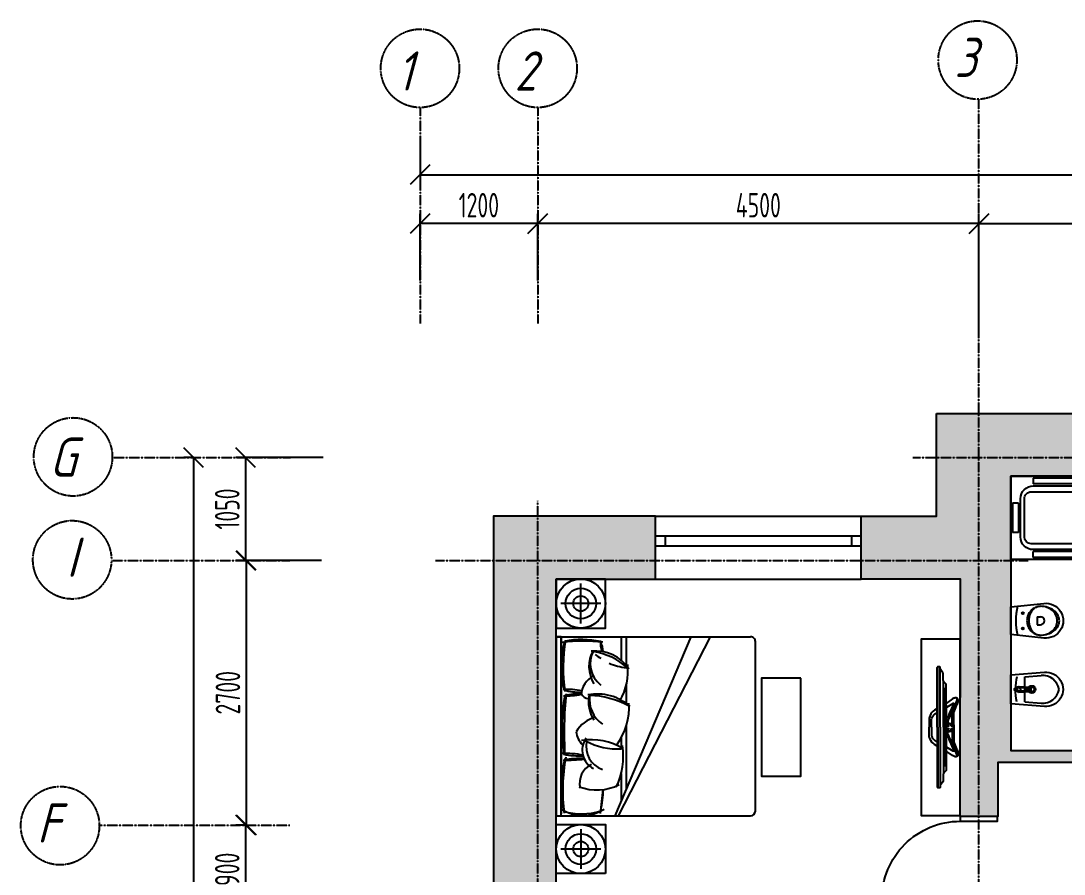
# Model space of a CAD drawing. Header units: millimetres. Extents: x 74752 to 193506, y -83124 to -13126.
# Drawn here: x 138939 to 149579, y -65936 to -57232 of the extents above; entities that cross this region are included whole.
import ezdxf

# ---------------------------------------------------------------- set-up
doc = ezdxf.new("R2010")
doc.units = ezdxf.units.MM
doc.linetypes.add('CENTER2', pattern=[1.125, 0.75, -0.125, 0.125, -0.125])
for name, color, linetype in [('axis', 40, 'CENTER2'), ('dim1', 4, 'Continuous'), ('door_dwgmodels.com', 250, 'Continuous'), ('dwgmodels.com', 250, 'Continuous'), ('furniture _san', 36, 'Continuous'), ('hatches', 8, 'Continuous'), ('sanitary', 144, 'Continuous'), ('wall', 5, 'Continuous'), ('Windows', 4, 'Continuous')]:
    doc.layers.add(name, color=color, linetype=linetype)
doc.styles.add('ESKD', font='eskd.shx', dxfattribs={"oblique": 15})
doc.styles.add('РАЗМЕР', font='eskd.shx', dxfattribs={"width": 0.8, "height": 250})
doc.dimstyles.new('ISO-26', dxfattribs={"dimscale": 100, "dimtxt": 250, "dimasz": 2, "dimexe": 1, "dimexo": 0, "dimtad": 1, "dimdec": 0, "dimdsep": 46, "dimtxsty": 'РАЗМЕР', "dimblk1": 'OBLIQUE', "dimblk2": 'OBLIQUE', "dimsah": 1, "dimcen": 2.5, "dimadec": 1, "dimazin": 0, "dimtfac": 1, "dimtdec": 0, "dimtmove": 0, "dimatfit": 3, "dimldrblk": 'OBLIQUE', "dimfxl": 1, "dimarcsym": 0})

# ---------------------------------------------------------------- blocks, each defined once
blk = doc.blocks.new('_OBLIQUE')
at = {"color": 0, "linetype": 'ByBlock'}
blk.add_line((-0.5, -0.5), (0.5, 0.5), dxfattribs=at)
blk = doc.blocks.new('*D66')
at = {"layer": 'Defpoints', "color": 0, "transparency": 16777216}
for p in [(155960, -59301), (155960, -60110, 1), (148710, -60470, 1)]:
    blk.add_point(p, dxfattribs=at)
at = {"layer": 'dim1', "color": 0, "lineweight": -2, "transparency": 16777216}
for p, q in [((148710, -60470), (148710, -59201)), ((155960, -60110), (155960, -59201)), ((148710, -59301), (155960, -59301))]:
    blk.add_line(p, q, dxfattribs=at)
at = {"layer": 'dim1', "color": 0, "lineweight": -2, "transparency": 16777216, "xscale": 200, "yscale": 200, "zscale": 200, "rotation": 180}
blk.add_blockref('_OBLIQUE', (148710, -59301), dxfattribs=at)
at = {"layer": 'dim1', "color": 0, "lineweight": -2, "transparency": 16777216, "xscale": 200, "yscale": 200, "zscale": 200}
blk.add_blockref('_OBLIQUE', (155960, -59301), dxfattribs=at)
at = {"layer": 'dim1', "color": 0, "transparency": 16777216, "insert": (152335, -59113), "char_height": 250, "attachment_point": 5, "style": 'РАЗМЕР'}
blk.add_mtext('7250', dxfattribs=at)
blk = doc.blocks.new('*D68')
at = {"layer": 'Defpoints', "color": 0, "transparency": 16777216}
for p in [(141232, -61687), (142023, -61687, 1), (142005, -62737, 1)]:
    blk.add_point(p, dxfattribs=at)
at = {"layer": 'dim1', "color": 0, "lineweight": -2, "transparency": 16777216}
for p, q in [((142023, -61687), (141132, -61687)), ((141232, -62737), (141232, -61687)), ((142005, -62737), (141132, -62737))]:
    blk.add_line(p, q, dxfattribs=at)
at = {"layer": 'dim1', "color": 0, "lineweight": -2, "transparency": 16777216, "xscale": 200, "yscale": 200, "zscale": 200}
for p, rotation in [((141232, -61687), 90), ((141232, -62737), 270)]:
    blk.add_blockref('_OBLIQUE', p, dxfattribs=dict(at, rotation=rotation))
at = {"layer": 'dim1', "color": 0, "transparency": 16777216, "insert": (141044, -62212), "char_height": 250, "attachment_point": 5, "rotation": 90, "style": 'РАЗМЕР'}
blk.add_mtext('1050', dxfattribs=at)
blk = doc.blocks.new('*D74')
at = {"layer": 'Defpoints', "color": 0, "transparency": 16777216}
for p in [(141232, -65436, 1), (141232, -65436), (141232, -66337, 1)]:
    blk.add_point(p, dxfattribs=at)
at = {"layer": 'dim1', "color": 0, "lineweight": -2, "transparency": 16777216}
for p, q in [((141232, -65436), (141132, -65436)), ((141232, -66337), (141232, -65436)), ((141232, -66337), (141132, -66337))]:
    blk.add_line(p, q, dxfattribs=at)
at = {"layer": 'dim1', "color": 0, "lineweight": -2, "transparency": 16777216, "xscale": 200, "yscale": 200, "zscale": 200}
for p, rotation in [((141232, -65436), 90), ((141232, -66337), 270)]:
    blk.add_blockref('_OBLIQUE', p, dxfattribs=dict(at, rotation=rotation))
at = {"layer": 'dim1', "color": 0, "transparency": 16777216, "insert": (141044, -65887), "char_height": 250, "attachment_point": 5, "rotation": 90, "style": 'РАЗМЕР'}
blk.add_mtext('900', dxfattribs=at)
blk = doc.blocks.new('*D75')
at = {"layer": 'Defpoints', "color": 0, "transparency": 16777216}
for p in [(141239, -62737), (141239, -62737), (141239, -65436, 1)]:
    blk.add_point(p, dxfattribs=at)
at = {"layer": 'dim1', "color": 0, "lineweight": -2, "transparency": 16777216}
for p, q in [((141239, -62737), (141139, -62737)), ((141239, -65436), (141239, -62737)), ((141239, -65436), (141139, -65436))]:
    blk.add_line(p, q, dxfattribs=at)
at = {"layer": 'dim1', "color": 0, "lineweight": -2, "transparency": 16777216, "xscale": 200, "yscale": 200, "zscale": 200}
for p, rotation in [((141239, -62737), 90), ((141239, -65436), 270)]:
    blk.add_blockref('_OBLIQUE', p, dxfattribs=dict(at, rotation=rotation))
at = {"layer": 'dim1', "color": 0, "transparency": 16777216, "insert": (141051, -64086), "char_height": 250, "attachment_point": 5, "rotation": 90, "style": 'РАЗМЕР'}
blk.add_mtext('2700', dxfattribs=at)
blk = doc.blocks.new('*D77')
at = {"layer": 'Defpoints', "color": 0, "transparency": 16777216}
for p in [(140702, -61687, 1), (140702, -61687), (141356, -80497, 1)]:
    blk.add_point(p, dxfattribs=at)
at = {"layer": 'dim1', "color": 0, "lineweight": -2, "transparency": 16777216}
for p, q in [((140702, -61687), (140602, -61687)), ((140702, -80497), (140702, -61687)), ((141356, -80497), (140602, -80497))]:
    blk.add_line(p, q, dxfattribs=at)
at = {"layer": 'dim1', "color": 0, "lineweight": -2, "transparency": 16777216, "xscale": 200, "yscale": 200, "zscale": 200}
for p, rotation in [((140702, -61687), 90), ((140702, -80497), 270)]:
    blk.add_blockref('_OBLIQUE', p, dxfattribs=dict(at, rotation=rotation))
at = {"layer": 'dim1', "color": 0, "transparency": 16777216, "insert": (140514, -71092), "char_height": 250, "attachment_point": 5, "rotation": 90, "style": 'РАЗМЕР'}
blk.add_mtext('18810', dxfattribs=at)
blk = doc.blocks.new('*D79')
at = {"layer": 'Defpoints', "color": 0, "transparency": 16777216}
for p in [(144210, -59301), (144210, -59881, 1), (148710, -59881, 1)]:
    blk.add_point(p, dxfattribs=at)
at = {"layer": 'dim1', "color": 0, "lineweight": -2, "transparency": 16777216}
for p, q in [((144210, -59881), (144210, -59201)), ((148710, -59881), (148710, -59201)), ((148710, -59301), (144210, -59301))]:
    blk.add_line(p, q, dxfattribs=at)
at = {"layer": 'dim1', "color": 0, "lineweight": -2, "transparency": 16777216, "xscale": 200, "yscale": 200, "zscale": 200, "rotation": 180}
blk.add_blockref('_OBLIQUE', (144210, -59301), dxfattribs=at)
at = {"layer": 'dim1', "color": 0, "lineweight": -2, "transparency": 16777216, "xscale": 200, "yscale": 200, "zscale": 200}
blk.add_blockref('_OBLIQUE', (148710, -59301), dxfattribs=at)
at = {"layer": 'dim1', "color": 0, "transparency": 16777216, "insert": (146460, -59113), "char_height": 250, "attachment_point": 5, "style": 'РАЗМЕР'}
blk.add_mtext('4500', dxfattribs=at)
blk = doc.blocks.new('*D80')
at = {"layer": 'Defpoints', "color": 0, "transparency": 16777216}
for p in [(143010, -59301), (143010, -59881, 1), (144210, -59881, 1)]:
    blk.add_point(p, dxfattribs=at)
at = {"layer": 'dim1', "color": 0, "lineweight": -2, "transparency": 16777216}
for p, q in [((143010, -59881), (143010, -59201)), ((144210, -59881), (144210, -59201)), ((144210, -59301), (143010, -59301))]:
    blk.add_line(p, q, dxfattribs=at)
at = {"layer": 'dim1', "color": 0, "lineweight": -2, "transparency": 16777216, "xscale": 200, "yscale": 200, "zscale": 200, "rotation": 180}
blk.add_blockref('_OBLIQUE', (143010, -59301), dxfattribs=at)
at = {"layer": 'dim1', "color": 0, "lineweight": -2, "transparency": 16777216, "xscale": 200, "yscale": 200, "zscale": 200}
blk.add_blockref('_OBLIQUE', (144210, -59301), dxfattribs=at)
at = {"layer": 'dim1', "color": 0, "transparency": 16777216, "insert": (143610, -59113), "char_height": 250, "attachment_point": 5, "style": 'РАЗМЕР'}
blk.add_mtext('1200', dxfattribs=at)
blk = doc.blocks.new('*D81')
at = {"layer": 'Defpoints', "color": 0, "transparency": 16777216}
for p in [(143010, -58482, 1), (191330, -58482, 1), (191330, -58802)]:
    blk.add_point(p, dxfattribs=at)
at = {"layer": 'dim1', "color": 0, "lineweight": -2, "transparency": 16777216}
for p, q in [((143010, -58482), (143010, -58902)), ((191330, -58482), (191330, -58902)), ((143010, -58802), (191330, -58802))]:
    blk.add_line(p, q, dxfattribs=at)
at = {"layer": 'dim1', "color": 0, "lineweight": -2, "transparency": 16777216, "xscale": 200, "yscale": 200, "zscale": 200, "rotation": 180}
blk.add_blockref('_OBLIQUE', (143010, -58802), dxfattribs=at)
at = {"layer": 'dim1', "color": 0, "lineweight": -2, "transparency": 16777216, "xscale": 200, "yscale": 200, "zscale": 200}
blk.add_blockref('_OBLIQUE', (191330, -58802), dxfattribs=at)
at = {"layer": 'dim1', "color": 0, "transparency": 16777216, "insert": (167170, -58615), "char_height": 250, "attachment_point": 5, "style": 'РАЗМЕР'}
blk.add_mtext('48020', dxfattribs=at)
blk = doc.blocks.new('*U89')
at = {"color": 0}
for p, q in [((0, 0), (-2100, 0)), ((0, -100), (-2100, -100)), ((-2000, 0), (-2000, -100)), ((-100, 0), (-100, -100))]:
    blk.add_line(p, q, dxfattribs=at)
blk = doc.blocks.new('bed 043_dwgmodels.com')
at = {"color": 0}
for p, q in [((-914, 0), (-914, -1980)), ((914, 0), (914, -1980)), ((-1252, -453), (-1252, -47)), ((-893, -53), (914, -53)), ((1252, -453), (1252, -47)), ((-1048, -250), (-1455, -250)), ((1048, -250), (1455, -250)), ((-914, -601), (914, -1374)), ((-914, -634), (914, -1571)), ((-768, -663), (-481, -663)), ((-648, -714), (2, -714)), ((-217, -663), (-117, -663)), ((234, -714), (425, -714)), ((620, -714), (914, -714)), ((673, -663), (914, -663)), ((-864, -2030), (864, -2030))]:
    blk.add_line(p, q, dxfattribs=at)
for points in [[(-1502, -500), (-1502, 0), (-1002, 0), (-1002, -500)], [(-914, -48), (914, -48), (914, 0), (-914, 0)], [(1502, -500), (1502, 0), (1002, 0), (1002, -500)], [(491, -2493), (491, -2093), (-509, -2093), (-509, -2493)]]:
    blk.add_lwpolyline(points, close=True, dxfattribs=at)
for centre, radius in [((-1252, -250), 250), ((1252, -250), 250), ((-1252, -250), 156), ((1252, -250), 156), ((-1252, -250), 77.4), ((1252, -250), 77.4)]:
    blk.add_circle(centre, radius, dxfattribs=at)
for centre, radius, start, end in [((-522, -270), 389, 147.51, 213.8336), ((-231, -258), 662, 163.9263, 197.1409), ((-646, -1801), 1736, 79.0487, 97.9408), ((-621, -1471), 1417, 78.5793, 100.0172), ((2568, -63), 2913, 180.1063, 184.3854), ((-1832, -279), 1505, 359.9394, 7.5533), ((732, -265), 1035, 169.5301, 180.3869), ((-1223, -92), 946, 349.1351, 2.0447), ((-57, -4045), 3965, 84.3658, 93.3969), ((-15, -2157), 2098, 80.934, 97.4266), ((1049, -102), 738, 177.8261, 191.8211), ((-665, -271), 997, 0.9919, 10.6945), ((1082, -265), 736, 165.3434, 179.2809), ((588, -1930), 1859, 81.0226, 97.1964), ((-370, -109), 746, 348.3689, 3.123), ((608, -1010), 961, 74.3851, 104.3191), ((-1045, -279), 1913, 354.0935, 6.4707), ((13, -262), 872, 347.3175, 11.7435), ((-30, -419), 219, 96.8992, 136.0421), ((-219, -481), 323, 15.4018, 59.7122), ((-136, -413), 513, 159.3026, 206.5026), ((-580, -447), 210, 24.7523, 103.9192), ((-205, -551), 248, 78.0413, 160.8342), ((-244, -472), 208, 54.1671, 153.8421), ((429, -618), 659, 151.0456, 184.1497), ((-762, -358), 625, 328.6542, 9.1977), ((372, -336), 89.9, 114.1567, 175.8974), ((304, -489), 237, 28.1996, 86.5061), ((279, -655), 318, 83.5607, 144.2853), ((254, -689), 361, 78.4081, 122.0077), ((-187, -416), 516, 319.1339, 10.5299), ((-573, -312), 889, 331.605, 358.1749), ((640, -624), 278, 61.8876, 141.8707), ((611, -678), 345, 61.6404, 121.3345), ((371, -405), 397, 302.3262, 7), ((104, -278), 665, 317.3201, 351.4624), ((1188, -778), 594, 139.9508, 146.951), ((-1844, -10448), 10046, 83.1424, 84.5476), ((-606, 771), 1251, 258.1169, 268.2497), ((729, -107), 372, 275.0174, 291.2748), ((882, -940), 492, 90.7851, 103.9629), ((-311, 24), 707, 243.96, 279.3474), ((188, -113), 629, 233.2201, 274.4972), ((1188, -778), 594, 156.2982, 173.8539), ((571, -94), 637, 240.9467, 275.467), ((-864, -1980), 50, 180, 270), ((864, -1980), 50, 270, 0)]:
    blk.add_arc(centre, radius, start, end, dxfattribs=at)
blk = doc.blocks.new('*U98')
at = {"color": 0, "linetype": 'ByBlock', "ltscale": 10}
blk.add_lwpolyline([(-50, 0), (-50, 800, 0.414214), (-850, 0)], format="xyb", dxfattribs=at)
at = {"color": 0}
for points in [[(-900, 0), (-850, 0), (-850, -380), (-900, -380)], [(-50, 0), (0, 0), (0, -380), (-50, -380)]]:
    blk.add_lwpolyline(points, close=True, dxfattribs=at)
blk = doc.blocks.new('tv table23')
at = {"color": 0}
blk.add_lwpolyline([(0, -900), (400, -900), (400, 900), (0, 900), (0, -900)], dxfattribs=at)
blk = doc.blocks.new('dwgmodels.com_LG-55-la6208-4 top')
at = {"layer": 'dwgmodels.com', "color": 0}
for p, q in [((0, 0), (-139, 0)), ((0, 0), (139, 0)), ((0, -105), (-473, -105)), ((0, -77), (-432, -77)), ((0, -89), (-389, -89)), ((0, -77), (432, -77)), ((0, -89), (389, -89)), ((0, -105), (473, -105)), ((0, -163), (-616, -163)), ((0, -140), (-613, -140)), ((0, -168), (-609, -168)), ((0, -140), (613, -140)), ((0, -163), (616, -163)), ((0, -168), (609, -168))]:
    blk.add_line(p, q, dxfattribs=at)
for points in [[(-139, 0, -0.087489), (-151, 2, -0.012567), (-221, 29, 0.010337), (-258, 44, 0.091985), (-266, 46, 0.050664), (-280, 44, 0.157379), (-293, 37), (-300, 25, 0.203619), (-301, 14)], [(-301, 14, 0.03963), (-289, -12), (-244, -77)], [(-300, 25), (-296, 30, -0.176327), (-288, 34, -0.124023), (-276, 33), (-156, -15, -0.043017), (-146, -20, 0.007168), (-119, -37, 0.035791), (-88, -52, 0.053078), (-45, -64), (-38, -64)], [(-297, 23), (-294, 28, -0.176327), (-288, 31, -0.122846), (-277, 30), (-158, -18, -0.043017), (-147, -23, 0.007168), (-120, -39, 0.035791), (-89, -55, 0.053299), (-45, -67), (-38, -68)], [(-44, -74), (-44, -70), (-59, -68, -0.030959), (-103, -57, -0.025373), (-132, -46, -0.003627), (-148, -40, 0.002957), (-237, -1, 0.075709), (-242, 0, 0.421822), (-244, -2, 0.125069), (-243, -6), (-202, -76)], [(300, 25), (296, 30, 0.176327), (288, 34, 0.124023), (276, 33), (156, -15, 0.043017), (146, -20, -0.007168), (119, -37, -0.035791), (88, -52, -0.053078), (45, -64), (38, -64)], [(297, 23), (294, 28, 0.176327), (288, 31, 0.122846), (277, 30), (158, -18, 0.043017), (147, -23, -0.007168), (120, -39, -0.035791), (89, -55, -0.053299), (45, -67), (38, -68)], [(44, -74), (44, -70), (59, -68, 0.030959), (103, -57, 0.025373), (132, -46, 0.003627), (148, -40, -0.002957), (237, -1, -0.075709), (242, 0, -0.421822), (244, -2, -0.125069), (243, -6), (202, -76)], [(139, 0, 0.087489), (151, 2, 0.012567), (221, 29, -0.010337), (258, 44, -0.091985), (266, 46, -0.050664), (280, 44, -0.157379), (293, 37), (300, 25, -0.203619), (301, 14)], [(301, 14, -0.03963), (289, -12), (244, -77)], [(-432, -77, 0.185144), (-446, -84, -0.014846), (-455, -93, -0.123556), (-479, -107, -0.051646), (-481, -108), (-542, -108, 0.115088), (-556, -111), (-595, -140)], [(-389, -89), (-392, -91, 0.150292), (-393, -96), (-393, -102), (0, -102)], [(-38, -15, -0.048999), (-42, -17, -0.126237), (-48, -18), (-150, -18)], [(-45, -64), (-39, -19, -0.06881), (-38, -15, -0.311157), (-17, -1), (0, -1)], [(0, -5), (-17, -5, 0.176327), (-27, -9, 0.18738), (-36, -27), (-38, -74)], [(45, -64), (39, -19, 0.06881), (38, -15, 0.311157), (17, -1), (0, -1)], [(0, -5), (17, -5, -0.176327), (27, -9, -0.18738), (36, -27), (38, -74)], [(389, -89), (392, -91, -0.150292), (393, -96), (393, -102), (0, -102)], [(38, -15, 0.048999), (42, -17, 0.126237), (48, -18), (150, -18)], [(432, -77, -0.185144), (446, -84, 0.014846), (455, -93, 0.123556), (479, -107, 0.051646), (481, -108), (542, -108, -0.115088), (556, -111), (595, -140)], [(-193, -168), (-174, -197, 0.052137), (-174, -197, 0.127134), (-121, -241, 0.092146), (-83, -251, 0.038202)], [(0, -227), (-69, -227, -0.149981), (-114, -213, -0.12639), (-153, -168, 0.883679)], [(0, -227), (69, -227, 0.149981), (114, -213, 0.12639), (153, -168, -0.883679)], [(193, -168), (174, -197, -0.052137), (174, -197, -0.127134), (121, -241, -0.092146), (83, -251, -0.038202)]]:
    blk.add_lwpolyline(points, format="xyb", dxfattribs=at)
for points in [[(-387, -102), (-387, -98), (-389, -98), (-389, -102)], [(-381, -102), (-381, -98), (-383, -98), (-383, -102)], [(-375, -102), (-375, -98), (-377, -98), (-377, -102)], [(-369, -102), (-369, -98), (-370, -98), (-370, -102)], [(-363, -102), (-363, -98), (-364, -98), (-364, -102)], [(-356, -102), (-356, -98), (-358, -98), (-358, -102)], [(-350, -102), (-350, -98), (-352, -98), (-352, -102)], [(-344, -102), (-344, -98), (-346, -98), (-346, -102)], [(-338, -102), (-338, -98), (-340, -98), (-340, -102)], [(-332, -102), (-332, -98), (-334, -98), (-334, -102)], [(-326, -102), (-326, -98), (-327, -98), (-327, -102)], [(-320, -102), (-320, -98), (-321, -98), (-321, -102)], [(-313, -102), (-313, -98), (-315, -98), (-315, -102)], [(-307, -102), (-307, -98), (-309, -98), (-309, -102)], [(-301, -102), (-301, -98), (-303, -98), (-303, -102)], [(-295, -102), (-295, -98), (-297, -98), (-297, -102)], [(-289, -102), (-289, -98), (-291, -98), (-291, -102)], [(-283, -102), (-283, -98), (-285, -98), (-285, -102)], [(-277, -102), (-277, -98), (-278, -98), (-278, -102)], [(-271, -102), (-271, -98), (-272, -98), (-272, -102)], [(-264, -102), (-264, -98), (-266, -98), (-266, -102)], [(-258, -102), (-258, -98), (-260, -98), (-260, -102)], [(-252, -102), (-252, -98), (-254, -98), (-254, -102)], [(-246, -102), (-246, -98), (-248, -98), (-248, -102)], [(-240, -102), (-240, -98), (-242, -98), (-242, -102)], [(-234, -102), (-234, -98), (-235, -98), (-235, -102)], [(-228, -102), (-228, -98), (-229, -98), (-229, -102)], [(-221, -102), (-221, -98), (-223, -98), (-223, -102)], [(-215, -102), (-215, -98), (-217, -98), (-217, -102)], [(-209, -102), (-209, -98), (-211, -98), (-211, -102)], [(-203, -102), (-203, -98), (-205, -98), (-205, -102)], [(-197, -102), (-197, -98), (-199, -98), (-199, -102)], [(-191, -102), (-191, -98), (-193, -98), (-193, -102)], [(-185, -102), (-185, -98), (-186, -98), (-186, -102)], [(-179, -102), (-179, -98), (-180, -98), (-180, -102)], [(-172, -102), (-172, -98), (-174, -98), (-174, -102)], [(-166, -102), (-166, -98), (-168, -98), (-168, -102)], [(-160, -102), (-160, -98), (-162, -98), (-162, -102)], [(-154, -102), (-154, -98), (-156, -98), (-156, -102)], [(-148, -102), (-148, -98), (-150, -98), (-150, -102)], [(-142, -102), (-142, -98), (-143, -98), (-143, -102)], [(-136, -102), (-136, -98), (-137, -98), (-137, -102)], [(-129, -102), (-129, -98), (-131, -98), (-131, -102)], [(-123, -102), (-123, -98), (-125, -98), (-125, -102)], [(-117, -102), (-117, -98), (-119, -98), (-119, -102)], [(-111, -102), (-111, -98), (-113, -98), (-113, -102)], [(-105, -102), (-105, -98), (-107, -98), (-107, -102)], [(-99, -102), (-99, -98), (-101, -98), (-101, -102)], [(-93, -102), (-93, -98), (-94, -98), (-94, -102)], [(-87, -102), (-87, -98), (-88, -98), (-88, -102)], [(-80, -102), (-80, -98), (-82, -98), (-82, -102)], [(-74, -102), (-74, -98), (-76, -98), (-76, -102)], [(-68, -102), (-68, -98), (-70, -98), (-70, -102)], [(-62, -102), (-62, -98), (-64, -98), (-64, -102)], [(-56, -102), (-56, -98), (-58, -98), (-58, -102)], [(-50, -102), (-50, -98), (-51, -98), (-51, -102)], [(-44, -102), (-44, -98), (-45, -98), (-45, -102)], [(-37, -102), (-37, -98), (-39, -98), (-39, -102)], [(-31, -102), (-31, -98), (-33, -98), (-33, -102)], [(31, -102), (31, -98), (33, -98), (33, -102)], [(37, -102), (37, -98), (39, -98), (39, -102)], [(44, -102), (44, -98), (45, -98), (45, -102)], [(50, -102), (50, -98), (51, -98), (51, -102)], [(56, -102), (56, -98), (58, -98), (58, -102)], [(62, -102), (62, -98), (64, -98), (64, -102)], [(68, -102), (68, -98), (70, -98), (70, -102)], [(74, -102), (74, -98), (76, -98), (76, -102)], [(80, -102), (80, -98), (82, -98), (82, -102)], [(87, -102), (87, -98), (88, -98), (88, -102)], [(93, -102), (93, -98), (94, -98), (94, -102)], [(99, -102), (99, -98), (101, -98), (101, -102)], [(105, -102), (105, -98), (107, -98), (107, -102)], [(111, -102), (111, -98), (113, -98), (113, -102)], [(117, -102), (117, -98), (119, -98), (119, -102)], [(123, -102), (123, -98), (125, -98), (125, -102)], [(129, -102), (129, -98), (131, -98), (131, -102)], [(136, -102), (136, -98), (137, -98), (137, -102)], [(142, -102), (142, -98), (143, -98), (143, -102)], [(148, -102), (148, -98), (150, -98), (150, -102)], [(154, -102), (154, -98), (156, -98), (156, -102)], [(160, -102), (160, -98), (162, -98), (162, -102)], [(166, -102), (166, -98), (168, -98), (168, -102)], [(172, -102), (172, -98), (174, -98), (174, -102)], [(179, -102), (179, -98), (180, -98), (180, -102)], [(185, -102), (185, -98), (186, -98), (186, -102)], [(191, -102), (191, -98), (193, -98), (193, -102)], [(197, -102), (197, -98), (199, -98), (199, -102)], [(203, -102), (203, -98), (205, -98), (205, -102)], [(209, -102), (209, -98), (211, -98), (211, -102)], [(215, -102), (215, -98), (217, -98), (217, -102)], [(221, -102), (221, -98), (223, -98), (223, -102)], [(228, -102), (228, -98), (229, -98), (229, -102)], [(234, -102), (234, -98), (235, -98), (235, -102)], [(240, -102), (240, -98), (242, -98), (242, -102)], [(246, -102), (246, -98), (248, -98), (248, -102)], [(252, -102), (252, -98), (254, -98), (254, -102)], [(258, -102), (258, -98), (260, -98), (260, -102)], [(264, -102), (264, -98), (266, -98), (266, -102)], [(271, -102), (271, -98), (272, -98), (272, -102)], [(277, -102), (277, -98), (278, -98), (278, -102)], [(283, -102), (283, -98), (285, -98), (285, -102)], [(289, -102), (289, -98), (291, -98), (291, -102)], [(295, -102), (295, -98), (297, -98), (297, -102)], [(301, -102), (301, -98), (303, -98), (303, -102)], [(307, -102), (307, -98), (309, -98), (309, -102)], [(313, -102), (313, -98), (315, -98), (315, -102)], [(320, -102), (320, -98), (321, -98), (321, -102)], [(326, -102), (326, -98), (327, -98), (327, -102)], [(332, -102), (332, -98), (334, -98), (334, -102)], [(338, -102), (338, -98), (340, -98), (340, -102)], [(344, -102), (344, -98), (346, -98), (346, -102)], [(350, -102), (350, -98), (352, -98), (352, -102)], [(356, -102), (356, -98), (358, -98), (358, -102)], [(363, -102), (363, -98), (364, -98), (364, -102)], [(369, -102), (369, -98), (370, -98), (370, -102)], [(375, -102), (375, -98), (377, -98), (377, -102)], [(381, -102), (381, -98), (383, -98), (383, -102)], [(387, -102), (387, -98), (389, -98), (389, -102)], [(-616, -142), (-616, -162)], [(616, -142), (616, -162)], [(-83, -251), (0, -251)], [(83, -251), (0, -251)]]:
    blk.add_lwpolyline(points, dxfattribs=at)
for centre, radius in [((-20, -61), 9.83), ((-20, -22), 8.15), ((20, -61), 9.83), ((20, -22), 8.15)]:
    blk.add_circle(centre, radius, dxfattribs=at)
for centre, radius, start, end in [((-17, -9243), 9169, 89.8929, 91.4168), ((17, -9243), 9169, 88.5832, 90.1071), ((-613, -142), 2.56, 90, 180), ((-609, -162), 6.82, 180, 270), ((609, -162), 6.82, 270, 0), ((613, -142), 2.56, 0, 90)]:
    blk.add_arc(centre, radius, start, end, dxfattribs=at)
blk = doc.blocks.new('tv t2')
at = {"color": 0}
blk.add_blockref('tv table23', (0, 0), dxfattribs=at)
at = {"color": 0, "rotation": 90}
blk.add_blockref('dwgmodels.com_LG-55-la6208-4 top', (66, 0), dxfattribs=at)
blk = doc.blocks.new('PorcherP0775(1800)')
for p, q in [((850, 0), (0, 0)), ((0, 0), (0, -1800)), ((850, -1800), (850, 0)), ((305, -100), (250, -100)), ((600, -100), (545, -100)), ((50, -300), (50, -1030)), ((800, -1030), (800, -300)), ((70, -650), (84, -371)), ((230, -370), (620, -370)), ((780, -650), (766, -371)), ((120, -890), (151, -440)), ((160, -440), (160, -1590)), ((690, -1590), (690, -440)), ((730, -890), (699, -440)), ((50, -1030), (64, -889)), ((100, -1030), (120, -890)), ((750, -1030), (730, -890)), ((800, -1030), (786, -889)), ((100, -1030), (100, -1570)), ((750, -1570), (750, -1030)), ((20, -1140), (80, -1140)), ((20, -1140), (20, -1570)), ((80, -1140), (80, -1570)), ((830, -1140), (770, -1140)), ((770, -1140), (770, -1570)), ((830, -1140), (830, -1570)), ((20, -1570), (80, -1570)), ((830, -1570), (770, -1570)), ((230, -1660), (620, -1660)), ((230, -1700), (620, -1700)), ((0, -1800), (850, -1800)), ((275, -1720), (275, -1780)), ((575, -1720), (275, -1720)), ((575, -1780), (275, -1780)), ((575, -1720), (575, -1780))]:
    blk.add_line(p, q)
for points in [[(305, -145), (545, -145), (545, -55), (305, -55)], [(50, -890), (120, -890), (120, -650), (50, -650)], [(800, -890), (730, -890), (730, -650), (800, -650)]]:
    blk.add_lwpolyline(points, close=True)
for radius in [36, 26]:
    blk.add_circle((285, -1005), radius)
for centre, radius, start, end in [((250, -300), 200, 90, 180), ((600, -300), 200, 0, 90), ((230, -440), 70, 90, 180), ((620, -440), 70, 0, 90), ((230, -1570), 130, 180, 270), ((230, -1590), 70, 180, 270), ((620, -1570), 130, 270, 0), ((620, -1590), 70, 270, 0)]:
    blk.add_arc(centre, radius, start, end)
blk = doc.blocks.new('mixer4bidet(plan)')
at = {"color": 0}
for p, q in [((-28, 2), (-35, 2)), ((0, 28), (94, 21)), ((97, 18), (97, -18)), ((97, 11), (104, 11)), ((104, 13), (112, 13)), ((113, 12), (121, 12)), ((-28, -2), (-35, -2)), ((0, -28), (94, -21)), ((97, -11), (104, -11)), ((104, -13), (112, -13)), ((113, -12), (121, -12))]:
    blk.add_line(p, q, dxfattribs=at)
blk.add_circle((-42, 0), 6.91, dxfattribs=at)
for centre, radius, start, end in [((0, 0), 27.5, 45.2651, 314.7349), ((0, 0), 24.5, 55.034, 65.9105), ((15, 22), 2, 235.034, 267.8471), ((94, 18), 3, 0, 86.3288), ((0, 0), 24.5, 294.0895, 304.966), ((15, -22), 2, 92.1529, 124.966), ((94, -18), 3, 273.6712, 0)]:
    blk.add_arc(centre, radius, start, end, dxfattribs=at)
for centre, major_axis, ratio, start_param, end_param in [((0, 0), (90.3, 0), 0.221476, 4.880525, 7.685846), ((104, 0), (0, 13), 0.174484, 2.579523, 6.845255), ((104, 0), (0, -11), 0.174139, 0, 3.141593), ((112, 0), (0, 13), 0.174484, 3.141593, 6.283185), ((121, 0), (0, 12), 0.174139, 3.141593, 6.283185)]:
    blk.add_ellipse(centre, major_axis=major_axis, ratio=ratio, start_param=start_param, end_param=end_param, dxfattribs=at)
blk.add_ellipse((70, 0), major_axis=(-10, 0), ratio=0.2, dxfattribs=at)
blk = doc.blocks.new('bide')
at = {"color": 0}
for p, q in [((-127, -145), (-142, -311)), ((-127, -145), (127, -145)), ((127, -145), (142, -311))]:
    blk.add_line(p, q, dxfattribs=at)
for points in [[(-148, 0), (148, 0), (174, -346, -1.078725), (-174, -346), (-148, 0)], [(-127, -63, -0.110662), (131, -66)]]:
    blk.add_lwpolyline(points, format="xyb", dxfattribs=at)
for centre, radius in [((0, -84), 17.5), ((0, -216), 37.4), ((0, -216), 23.9)]:
    blk.add_circle(centre, radius, dxfattribs=at)
for centre, start, end in [((30, -324), 175.5479, 259.9546), ((-30, -324), 280.0454, 4.4521)]:
    blk.add_arc(centre, 172, start, end, dxfattribs=at)
at = {"color": 0, "xscale": -1, "rotation": 90}
blk.add_blockref('mixer4bidet(plan)', (0, -84), dxfattribs=at)
blk = doc.blocks.new('v1')
at = {"color": 0}
for p, q in [((41, -270), (-41, -270)), ((-41, -270), (-41, -303)), ((41, -270), (41, -303))]:
    blk.add_line(p, q, dxfattribs=at)
blk.add_lwpolyline([(-141, 0), (141, 0), (177, -339, -1.109549), (-177, -339), (-141, 0)], format="xyb", dxfattribs=at)
for centre in [(-78, -123), (78, -123)]:
    blk.add_circle(centre, 9.95, dxfattribs=at)
for centre, radius, start, end in [((0, -615), 564, 74.7124, 105.2876), ((-9, -307), 138, 133.1854, 156.1873), ((-9, -307), 138, 133.1854, 156.1873), ((-3, -313), 146, 111.2448, 133.1854), ((-3, -313), 146, 111.2448, 133.1854), ((-10, -335), 149, 108.5391, 128.9942), ((0, -322), 156, 90, 111.2448), ((0, -322), 156, 90, 111.2448), ((0, -365), 180, 90, 108.5391), ((0, -322), 156, 68.7552, 90), ((0, -322), 156, 68.7552, 90), ((0, -365), 180, 71.4609, 90), ((3, -313), 146, 46.8146, 68.7552), ((3, -313), 146, 46.8146, 68.7552), ((10, -335), 149, 51.0058, 71.4609), ((9, -307), 138, 23.8127, 46.8146), ((9, -307), 138, 23.8127, 46.8146), ((-17, -303), 129, 156.1873, 180), ((-17, -303), 129, 156.1873, 180), ((-50, -303), 96.8, 152.905, 180), ((109, -303), 256, 180, 197.3785), ((55, -303), 202, 180, 199.4203), ((55, -303), 202, 180, 199.4203), ((-26, -315), 124, 128.9942, 152.905), ((0, -303), 41.2, 180, 0), ((26, -315), 124, 27.095, 51.0058), ((-109, -303), 256, 342.6215, 0), ((-55, -303), 202, 340.5797, 0), ((-55, -303), 202, 340.5797, 0), ((17, -303), 129, 0, 23.8127), ((17, -303), 129, 0, 23.8127), ((50, -303), 96.8, 0, 27.095), ((28, -313), 173, 199.4203, 220.4025), ((28, -313), 173, 199.4203, 220.4025), ((56, -320), 200, 197.3785, 217.0738), ((11, -327), 151, 220.4025, 244.0498), ((11, -327), 151, 220.4025, 244.0498), ((-11, -327), 151, 295.9502, 319.5975), ((-11, -327), 151, 295.9502, 319.5975), ((-28, -313), 173, 319.5975, 340.5797), ((-28, -313), 173, 319.5975, 340.5797), ((-56, -320), 200, 322.9262, 342.6215), ((22, -346), 157, 217.0738, 241.268), ((0, -350), 125, 244.0498, 270), ((0, -350), 125, 244.0498, 270), ((0, -385), 112, 241.268, 270), ((0, -350), 125, 270, 295.9502), ((0, -350), 125, 270, 295.9502), ((0, -385), 112, 270, 298.732), ((-22, -346), 157, 298.732, 322.9262)]:
    blk.add_arc(centre, radius, start, end, dxfattribs=at)

msp = doc.modelspace()

# ---------------------------------------------------------------- hatches: boundary and pattern name
at = {"layer": 'hatches', "true_color": 0x474847}
h = msp.add_hatch(color=59, dxfattribs=at)
h.paths.add_polyline_path([(159560.8, -73571.9), (158920.8, -73571.9), (158919.8, -72426.5), (154499.8, -72426.5), (154499.8, -72426.5), (154499.8, -72426.5), (154499.8, -72426.5), (154499.8, -72426.5), (154499.8, -72046.5), (155769.8, -72046.5), (155769.8, -71346.5), (156149.8, -71346.5), (156149.8, -72046.5), (158919.8, -72046.5), (158919.8, -68596.8), (158684.8, -68596.8), (158684.8, -67456.8), (156149.8, -67456.8), (156149.8, -70446.5), (155769.8, -70446.5), (155769.8, -66726.8), (150799.8, -66726.8), (150799.8, -66346.8), (151196.4, -66346.8), (151196.4, -65956.9), (151316.4, -65956.9), (151316.4, -66346.8), (155769.8, -66356.8), (155769.8, -63076.1), (156149.8, -63076.1), (156149.8, -65256.8), (156234.8, -65256.8), (156234.8, -65456.8), (156149.8, -65456.8), (156149.8, -67256.8), (158984.8, -67256.8), (158984.8, -65456.8), (156934.8, -65456.8), (156934.8, -65256.8), (158684.8, -65256.8), (158684.8, -63452), (158919.8, -63452), (158919.8, -61876.5), (158153, -61876.5), (158153, -61236.5), (159578, -61236.5), (159578, -62286.5), (181922, -62286.5), (181922, -61236.5), (183647, -61236.5), (183647, -61876.5), (182580.2, -61876.5), (182580.2, -68076.5), (185259.6, -68076.5), (185396.7, -67939.4), (185481.6, -68024.3), (185429.3, -68076.5), (185429.3, -68506.8), (185309.3, -68506.8), (185309.3, -68196.5), (182580.2, -68196.5), (182580.2, -68506.8), (181949.2, -68506.8), (181949.2, -63186.5), (181751, -63186.5), (181751, -62926.5), (159619, -62926.5), (159619, -63186.5), (159299.8, -63186.5), (159299.8, -69936.5), (159611.7, -69939.2), (159611.7, -70196.5), (181751, -70196.5), (181751, -69936.5), (181949.2, -69936.5), (181949.2, -69406.8), (182580.2, -69406.8), (182580.2, -69556.5), (185309.3, -69556.5), (185309.3, -69406.8), (185429.3, -69406.8), (185429.3, -70778.4), (185309.3, -70778.4), (185309.3, -70576.5), (185049.3, -70576.5), (185049.3, -69676.5), (185049.3, -69676.5), (185049.3, -69676.5), (185049.3, -69676.5), (182580.2, -69676.5), (182580.2, -71846.8), (184179.8, -71846.8), (184179.8, -72486.8), (181939.2, -72486.8), (181939.2, -70836.9), (176278.6, -70835.5), (159560.8, -70835.5)])
h.paths.add_polyline_path([(155244.8, -61236.5), (156953, -61236.5), (156953, -61876.5), (156149.8, -61876.5), (156149.8, -62176.1), (155769.8, -62176.1), (155769.8, -61876.5), (155244.8, -61876.5)], flags=17)
h.paths.add_polyline_path([(150866.6, -61236.5), (152409.8, -61236.5), (152409.8, -61876.5), (151316.4, -61876.5), (151316.4, -65056.9), (151196.4, -65056.9), (151196.4, -64796.5), (150696.4, -64796.5), (150696.4, -64676.5), (151196.4, -64676.5), (151196.4, -61876.5), (150866.6, -61876.5)])
h.paths.add_polyline_path([(148278, -61236.5), (149666.6, -61236.5), (149666.6, -61876.5), (149033.3, -61876.5), (149033.3, -64676.5), (149796.4, -64676.5), (149796.4, -64796.5), (148903.3, -64796.5), (148901.1, -65346.8), (148518.7, -65346.8), (148520.9, -62926.5), (147509.8, -62926.5), (147509.8, -62286.5), (148278, -62286.5)])
h.paths.add_polyline_path([(145409.8, -62286.5), (143759.8, -62286.5), (143759.8, -67686.4), (144399.8, -67686.4), (144399.8, -67246.8), (148519.8, -67246.8), (148519.8, -67626.8), (148899.8, -67626.8), (148899.8, -66726.8), (149199.8, -66726.8), (149199.8, -66346.8), (148899.8, -66346.8), (148899.6, -66246.8), (148519.7, -66246.8), (148519.9, -67126.8), (144399.8, -67126.8), (144399.8, -62926.5), (145409.8, -62926.5), (145409.8, -62286.5)])
h.paths.add_polyline_path([(147499.8, -69166.8), (144399.8, -69166.8), (144399.8, -69987.2), (143759.8, -69987.2), (143759.8, -68586.4), (144399.8, -68586.4), (144399.8, -69046.8), (147619.8, -69046.8), (147619.8, -69646.8), (148519.8, -69646.8), (148519.8, -68526.8), (148899.8, -68526.8), (148899.8, -69916.8), (148519.8, -69916.8), (148519.8, -69766.8), (147499.8, -69766.8)])
h.paths.add_polyline_path([(144399.8, -70887.2), (143759.8, -70887.2), (143759.8, -75486.5), (145409.8, -75486.5), (145409.8, -74846.5), (144399.8, -74846.5)])
h.paths.add_polyline_path([(152458.8, -72526.5), (152999.8, -72526.5), (152999.8, -72426.5), (153499.8, -72426.5), (153499.8, -72046.5), (152999.8, -72046.5), (152999.8, -71646.5), (148899.8, -71646.5), (148899.8, -70816.8), (148519.8, -70816.8), (148519.8, -74846.5), (147509.8, -74846.5), (147509.8, -75486.5), (150259.8, -75486.5), (150259.8, -74846.5), (148899.8, -74846.5), (148899.8, -71766.5), (152459.8, -71766.5), (152459.8, -72426.5)])
h.paths.add_polyline_path([(151459.8, -75036.5), (151459.8, -74846.5), (152459.8, -74846.5), (152458.8, -73426.5), (152999.8, -73426.5), (152999.8, -74836.9), (153499.8, -74836.9), (153499.8, -74956.9), (152999.8, -74956.9), (153000.8, -77601.7), (152459.8, -77601.7), (152459.8, -75486.5), (151459.8, -75486.5)])
h.paths.add_polyline_path([(158919.8, -77601.7), (159560.8, -77601.7), (159560.8, -74771.9), (158919.8, -74771.9), (158919.8, -74836.9), (154499.8, -74836.9), (154499.8, -74956.9), (158919.8, -74956.9)])
h.paths.add_polyline_path([(157929.7, -79746.8), (158919.8, -79746.8), (158919.8, -78601.7), (159560.8, -78601.7), (159559.8, -80386.8), (157879.7, -80386.8), (157879.7, -80266.8), (157929.7, -80266.8)])
h.paths.add_polyline_path([(152459.8, -78601.7), (152459.8, -80386.8), (154039.8, -80386.8), (154039.8, -80266.8), (153989.8, -80266.8), (153989.8, -79746.8), (152999.8, -79746.8), (153000.8, -78601.7)])
h.paths.add_polyline_path([(187151.1, -71846.8), (187151.1, -71696.8), (188060.4, -71696.8), (188060.4, -73656.9), (189000.4, -73656.9), (189000.4, -74296.9), (187420.4, -74296.9), (187420.4, -72486.8), (185179.8, -72486.8), (185179.8, -71846.8), (185309.3, -71846.8), (185309.3, -71678.4), (185429.3, -71678.4), (185429.3, -71846.8)])
h.paths.add_polyline_path([(190000.2, -66561.5), (190658.4, -66561.5), (190658.4, -69936.5), (191780.4, -69936.5), (191780.4, -71516.7), (191140.4, -71516.7), (191140.4, -70576.5), (187151.1, -70576.5), (187151.1, -69596.1), (187271.1, -69596.1), (187271.1, -70196.5), (190000.2, -70196.5), (190000.2, -68196.5), (189100.2, -68196.5), (189100.2, -68596.5), (188800.2, -68596.5), (188800.2, -68196.5), (187900.2, -68196.5), (187900.2, -68586.5), (187271.1, -68586.5), (187271.1, -68696.1), (187151.1, -68696.1), (187151.1, -68076.5), (187098.9, -68024.3), (187183.7, -67939.4), (187320.8, -68076.5), (190000.2, -68076.5)])
h.paths.add_polyline_path([(190200.4, -74296.9), (190200.4, -73656.9), (191140.4, -73656.9), (191140.4, -72716.7), (191780.4, -72716.7), (191780.4, -74296.9)])
h.paths.add_polyline_path([(188933.4, -61236.5), (190658.4, -61236.5), (190658.4, -64611.5), (190000.2, -64611.5), (190000.2, -61876.5), (188933.4, -61876.5)])
h.paths.add_polyline_path([(184847, -61236.5), (187733.4, -61236.5), (187733.4, -61876.5), (186390.2, -61876.5), (186390.2, -67145.9), (186547.3, -67303), (186462.5, -67387.9), (186290.2, -67215.6), (186118, -67387.9), (186033.1, -67303), (186190.2, -67145.9), (186190.2, -61876.5), (184847, -61876.5)])

# ---------------------------------------------------------------- linework, layer by layer
at = {"layer": 'axis'}
for p, q in [((148709.8, -60190.3, -51278.4), (148709.8, -58032.2, -51278.4)), ((143009.8, -58116.7, -51278.4), (143009.8, -60320.2, -51278.4)), ((144209.8, -58116.7, -51278.4), (144209.8, -60320.2, -51278.4)), ((148709.8, -75764.1, -51278.4), (148709.8, -59794.7, -51278.4)), ((139865.3, -61686.5, -51278.4), (141689.6, -61686.5, -51278.4)), ((148035.9, -61686.5, -51278.4), (160912.2, -61686.5, -51278.4)), ((144209.8, -76040.8, -51278.4), (144209.8, -62126.9, -51278.4)), ((139856.2, -62736.5, -51279.1), (141680.6, -62736.5, -51279.1)), ((143168.1, -62736.5, -51278.4), (149210.6, -62736.5, -51278.4)), ((139733.2, -65436.4, -51277.6), (141680.6, -65436.4, -51277.6))]:
    msp.add_line(p, q, dxfattribs=at)
at = {"layer": 'axis', "color": 18, "true_color": 0x000000}
for centre in [(148695.9, -57632.5, -51278.4), (143009.8, -57716.7, -51278.4), (144209.8, -57716.7, -51278.4), (139471.5, -61680.1, -51277.6), (139462.4, -62730.1, -51278.4), (139339.1, -65442, -51276.9)]:
    msp.add_circle(centre, 400, dxfattribs=at)
at = {"layer": 'wall', "color": 18, "true_color": 0x000000}
msp.add_line((145409.8, -62926.5, -51279.1), (147509.8, -62926.5, -51279.1), dxfattribs=at)
at = {"layer": 'wall', "color": 5}
for points, elevation in [([(148278, -61236.5), (149666.6, -61236.5), (149666.6, -61876.5), (149033.3, -61876.5), (149033.3, -64676.5), (149796.4, -64676.5), (149796.4, -64796.5), (148903.3, -64796.5), (148901.1, -65346.8), (148518.7, -65346.8), (148520.9, -62926.5), (147509.8, -62926.5), (147509.8, -62286.5), (148278, -62286.5), (148278, -61236.5)], -51278.4), ([(145409.8, -62286.5), (143759.8, -62286.5), (143759.8, -67686.4), (144399.8, -67686.4), (144399.8, -67246.8), (148519.8, -67246.8), (148519.8, -67626.8), (148899.8, -67626.8), (148899.8, -66726.8), (149199.8, -66726.8), (149199.8, -66346.8), (148899.8, -66346.8), (148899.6, -66246.8), (148519.7, -66246.8), (148519.9, -67126.8), (144399.8, -67126.8), (144399.8, -62926.5), (145409.8, -62926.5), (145409.8, -62286.5)], -51279.1)]:
    msp.add_lwpolyline(points, close=True, dxfattribs=dict(at, elevation=elevation))
at = {"layer": 'wall', "color": 18, "true_color": 0x000000, "elevation": -51279.1}
msp.add_lwpolyline([(145409.8, -62286.5), (147509.8, -62286.5)], dxfattribs=at)

# ---------------------------------------------------------------- block references
at = {"layer": 'door_dwgmodels.com', "xscale": -1, "rotation": 90.00000000000007}
msp.add_blockref('*U98', (148519.7, -66246.8, -51279.1), dxfattribs=at)
at = {"layer": 'furniture _san'}
for name, p, rotation in [('bed 043_dwgmodels.com', (144399.8, -64428.4, -51279.1), 89.99999999999997), ('tv t2', (148519.3, -64438.5, -51278.4), 180)]:
    msp.add_blockref(name, p, dxfattribs=dict(at, rotation=rotation))
at = {"layer": 'sanitary', "xscale": -1, "rotation": 270}
msp.add_blockref('PorcherP0775(1800)', (150833.3, -62726.5, -51278.4), dxfattribs=at)
at = {"layer": 'sanitary', "rotation": 90.00000000000001}
for name, p in [('v1', (149033.3, -63351.5, -51278.4)), ('bide', (149033.3, -64051.5, -51278.4))]:
    msp.add_blockref(name, p, dxfattribs=at)
at = {"layer": 'Windows', "xscale": -1}
msp.add_blockref('*U89', (145409.8, -62486.5, -51279.1), dxfattribs=at)

# ---------------------------------------------------------------- texts
at = {"layer": 'axis', "color": 18, "true_color": 0x000000, "style": 'ESKD', "oblique": 15}
for s, p in [('3', (148460.9, -57805.4, -51278.4)), ('1', (142774.8, -57943.9, -51278.4)), ('2', (143974.8, -57943.9, -51278.4)), ('G', (139230, -61882.6, -51276.9)), ('I', (139406.8, -62903, -51278.4)), ('F', (139104.1, -65614.9, -51276.9))]:
    msp.add_text(s, height=400, dxfattribs=at).set_placement(p)

# ---------------------------------------------------------------- dimensions: what is measured, and where the dimension line sits
at = {"layer": 'dim1'}
dim = msp.add_linear_dim(base=(191330.4, -58802.1, -51279.1), p1=(143009.8, -58482.1, -51278.4), p2=(191330.4, -58482.1, -51277.7), text='48020', dimstyle='ISO-26', dxfattribs=at)
dim.commit()
dim.dimension.update_dxf_attribs({"geometry": '*D81', "text_midpoint": (167170.1, -58614.6, -51279.1)})
for base, p1, p2, picture, middle in [((143009.8, -59300.9, -51279.1), (144209.8, -59881, -51278.4), (143009.8, -59881, -51278.4), '*D80', (143609.8, -59113.4, -51279.1)), ((144209.8, -59300.9, -51279.1), (148709.8, -59881, -51278.4), (144209.8, -59881, -51278.4), '*D79', (146459.8, -59113.4, -51279.1)), ((155959.8, -59300.9, -51279.1), (148709.8, -60469.6, -51278.4), (155959.8, -60109.9, -51278), '*D66', (152334.8, -59113.4, -51279.1))]:
    dim = msp.add_linear_dim(base=base, p1=p1, p2=p2, dimstyle='ISO-26', dxfattribs=at)
    dim.commit()
    dim.dimension.update_dxf_attribs({"geometry": picture, "text_midpoint": middle})
dim = msp.add_linear_dim(base=(140701.7, -61686.5, -51279.1), p1=(141356.2, -80497.2, -51278.4), p2=(140701.7, -61686.5, -51278.4), angle=90, dimstyle='ISO-26', override={"dimrnd": 5}, dxfattribs=at)
dim.commit()
dim.dimension.update_dxf_attribs({"geometry": '*D77', "text_midpoint": (140514.2, -71091.9, -51279.1)})
for base, p1, p2, picture, middle in [((141231.7, -61686.5, -51279.1), (142005.2, -62736.5, -51278.4), (142023.4, -61686.5, -51277.6), '*D68', (141044.2, -62211.5, -51279.1)), ((141238.8, -62736.5, -51279.1), (141238.8, -65436.4, -51277.6), (141238.8, -62736.5, -51279.1), '*D75', (141051.3, -64086.5, -51279.1)), ((141231.7, -65436.4, -51279.1), (141231.7, -66336.8, -51278.4), (141231.7, -65436.4, -51277.6), '*D74', (141044.2, -65886.6, -51279.1))]:
    dim = msp.add_linear_dim(base=base, p1=p1, p2=p2, angle=90, dimstyle='ISO-26', dxfattribs=at)
    dim.commit()
    dim.dimension.update_dxf_attribs({"geometry": picture, "text_midpoint": middle})

doc.saveas('drawing.dxf')
